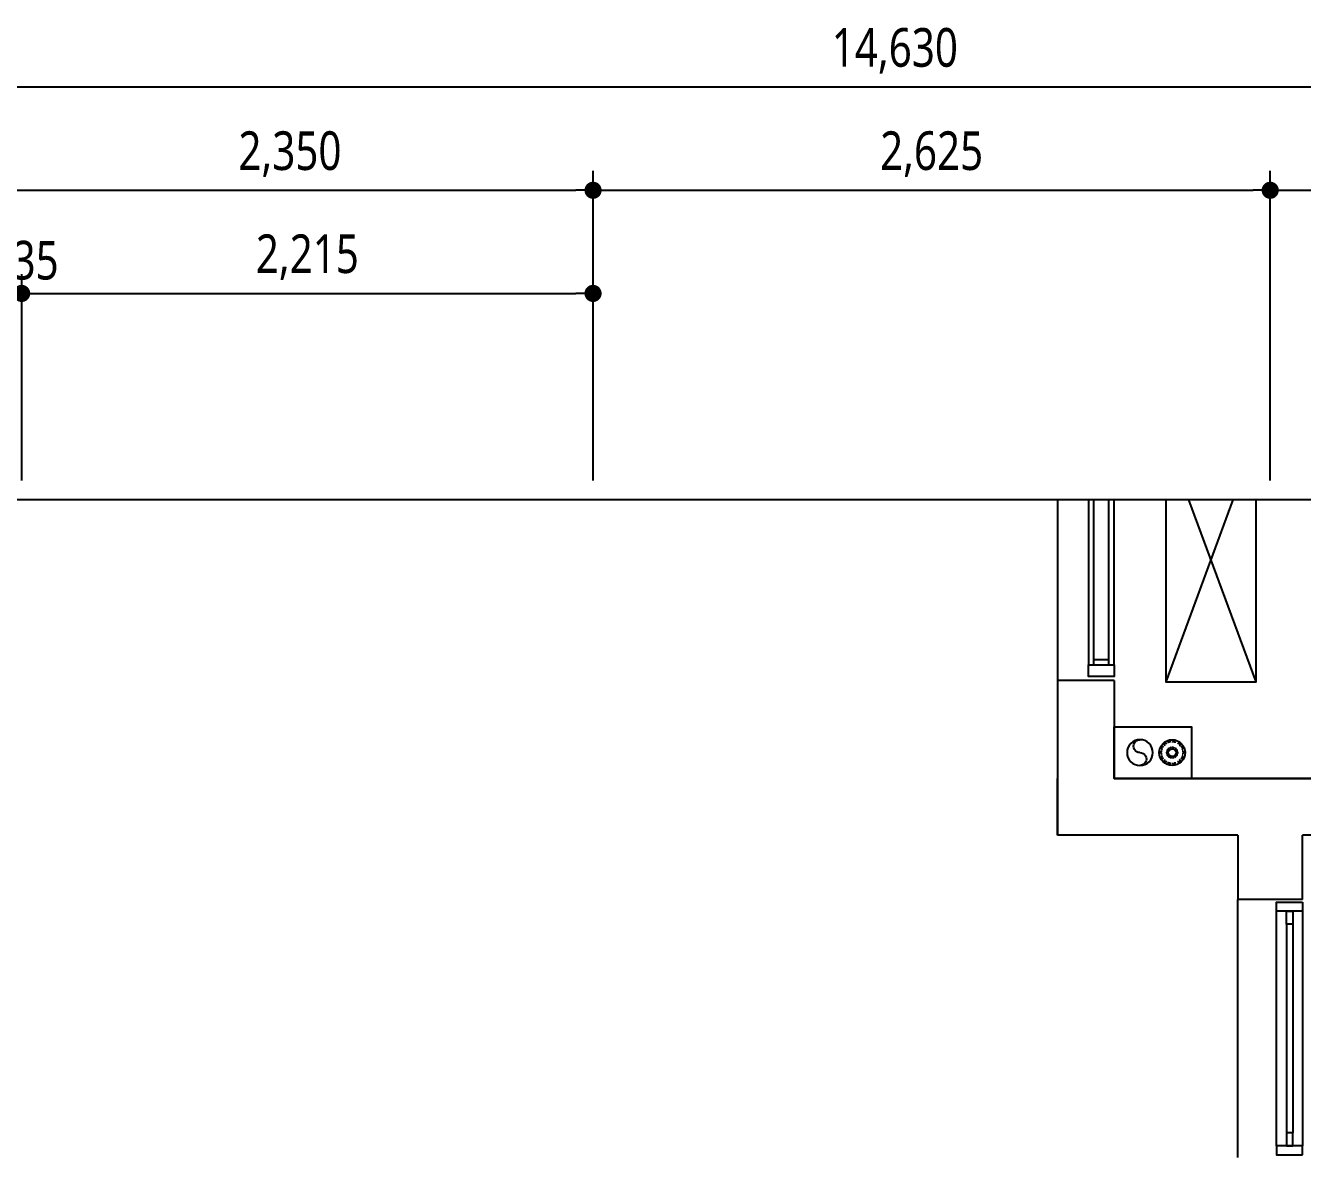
# Model space of a CAD drawing. Header units: millimetres. Extents: x -33000 to 294000, y 0 to 42408.
# Drawn here: x 95810 to 100760, y 22924 to 27314 of the extents above; entities that cross this region are included whole.
import ezdxf

# ---------------------------------------------------------------- set-up
doc = ezdxf.new("R2010")
doc.units = ezdxf.units.MM
doc.header["$LTSCALE"] = 50
doc.layers.add('arch', color=8, linetype='Continuous')
doc.styles.add('ANU-TEXT 0', font='malgun.ttf', dxfattribs={"width": 0.8})
doc.dimstyles.new('UDIM-외부', dxfattribs={"dimscale": 50, "dimtxt": 3, "dimasz": 1.33, "dimexe": 1.5, "dimexo": 1.5, "dimgap": 1, "dimtad": 1, "dimdec": 0, "dimzin": 0, "dimdsep": 46, "dimlunit": 6, "dimtxsty": 'ANU-TEXT 0', "dimblk": 'DOT', "dimcen": 0.09, "dimdle": 1.5, "dimclrd": 256, "dimclre": 256, "dimclrt": 3, "dimadec": 0, "dimazin": 0, "dimtfac": 1, "dimtdec": 0, "dimtix": 1, "dimtmove": 2, "dimatfit": 3, "dimfxl": 1.5, "dimtolj": 1, "dimtzin": 0, "dimlwd": -1, "dimarcsym": 0})

# ---------------------------------------------------------------- blocks, each defined once
blk = doc.blocks.new('_Dot')
at = {"color": 0, "linetype": 'ByBlock', "lineweight": -2}
blk.add_line((-0.5, 0), (-1, 0), dxfattribs=at)
at = {"color": 0, "linetype": 'ByBlock', "const_width": 0.5}
blk.add_lwpolyline([(-0.25, 0, 1), (0.25, 0, 1)], format="xyb", close=True, dxfattribs=at)
blk = doc.blocks.new('*D119')
at = {"lineweight": -2, "transparency": 16777216}
for p, q in [((95660, 25549.6), (95660, 26349.6)), ((95795, 25549.6), (95795, 26349.6))]:
    blk.add_line(p, q, dxfattribs=at)
at = {"transparency": 16777216}
for p, q in [((95593.5, 26274.6), (95527, 26274.6)), ((95660, 26274.6), (95795, 26274.6)), ((95861.5, 26274.6), (95928, 26274.6))]:
    blk.add_line(p, q, dxfattribs=at)
at = {"layer": 'Defpoints', "color": 0, "transparency": 16777216}
for p in [(95795, 26274.6), (95660, 25474.6), (95795, 25474.6)]:
    blk.add_point(p, dxfattribs=at)
at = {"transparency": 16777216, "xscale": 66.5, "yscale": 66.5, "zscale": 66.5}
blk.add_blockref('_Dot', (95660, 26274.6), dxfattribs=at)
at = {"transparency": 16777216, "xscale": 66.5, "yscale": 66.5, "zscale": 66.5, "rotation": 180}
blk.add_blockref('_Dot', (95795, 26274.6), dxfattribs=at)
at = {"transparency": 16777216, "insert": (95804.4, 26402.5), "char_height": 150, "attachment_point": 5, "style": 'ANU-TEXT 0'}
blk.add_mtext('\\A1;135', dxfattribs=at)
blk = doc.blocks.new('*D120')
at = {"lineweight": -2, "transparency": 16777216}
for p, q in [((95795, 25549.6), (95795, 26349.6)), ((98010, 25549.6), (98010, 26349.6))]:
    blk.add_line(p, q, dxfattribs=at)
at = {"transparency": 16777216}
blk.add_line((95861.5, 26274.6), (97943.5, 26274.6), dxfattribs=at)
at = {"layer": 'Defpoints', "color": 0, "transparency": 16777216}
for p in [(98010, 26274.6), (95795, 25474.6), (98010, 25474.6)]:
    blk.add_point(p, dxfattribs=at)
at = {"transparency": 16777216, "xscale": 66.5, "yscale": 66.5, "zscale": 66.5, "rotation": 180}
blk.add_blockref('_Dot', (95795, 26274.6), dxfattribs=at)
at = {"transparency": 16777216, "xscale": 66.5, "yscale": 66.5, "zscale": 66.5}
blk.add_blockref('_Dot', (98010, 26274.6), dxfattribs=at)
at = {"transparency": 16777216, "insert": (96902.5, 26415.1), "char_height": 150, "attachment_point": 5, "style": 'ANU-TEXT 0'}
blk.add_mtext('\\A1;2,215', dxfattribs=at)
blk = doc.blocks.new('*D128')
at = {"lineweight": -2, "transparency": 16777216}
for p, q in [((95660, 25549.6), (95660, 26749.6)), ((98010, 25549.6), (98010, 26749.6))]:
    blk.add_line(p, q, dxfattribs=at)
at = {"transparency": 16777216}
blk.add_line((95726.5, 26674.6), (97943.5, 26674.6), dxfattribs=at)
at = {"layer": 'Defpoints', "color": 0, "transparency": 16777216}
for p in [(98010, 26674.6), (95660, 25474.6), (98010, 25474.6)]:
    blk.add_point(p, dxfattribs=at)
at = {"transparency": 16777216, "xscale": 66.5, "yscale": 66.5, "zscale": 66.5, "rotation": 180}
blk.add_blockref('_Dot', (95660, 26674.6), dxfattribs=at)
at = {"transparency": 16777216, "xscale": 66.5, "yscale": 66.5, "zscale": 66.5}
blk.add_blockref('_Dot', (98010, 26674.6), dxfattribs=at)
at = {"transparency": 16777216, "insert": (96835, 26814.7), "char_height": 150, "attachment_point": 5, "style": 'ANU-TEXT 0'}
blk.add_mtext('\\A1;2,350', dxfattribs=at)
blk = doc.blocks.new('*D129')
at = {"lineweight": -2, "transparency": 16777216}
for p, q in [((100635, 25549.6), (100635, 26749.6)), ((102045, 25549.6), (102045, 26749.6))]:
    blk.add_line(p, q, dxfattribs=at)
at = {"transparency": 16777216}
blk.add_line((100701.5, 26674.6), (101978.5, 26674.6), dxfattribs=at)
at = {"layer": 'Defpoints', "color": 0, "transparency": 16777216}
for p in [(102045, 26674.6), (100635, 25474.6), (102045, 25474.6)]:
    blk.add_point(p, dxfattribs=at)
at = {"transparency": 16777216, "xscale": 66.5, "yscale": 66.5, "zscale": 66.5, "rotation": 180}
blk.add_blockref('_Dot', (100635, 26674.6), dxfattribs=at)
at = {"transparency": 16777216, "xscale": 66.5, "yscale": 66.5, "zscale": 66.5}
blk.add_blockref('_Dot', (102045, 26674.6), dxfattribs=at)
at = {"transparency": 16777216, "insert": (101340, 26815.1), "char_height": 150, "attachment_point": 5, "style": 'ANU-TEXT 0'}
blk.add_mtext('\\A1;1,410', dxfattribs=at)
blk = doc.blocks.new('*D133')
at = {"lineweight": -2, "transparency": 16777216}
for p, q in [((91865, 25549.6), (91865, 27149.6)), ((106495, 25549.6), (106495, 27149.6))]:
    blk.add_line(p, q, dxfattribs=at)
at = {"transparency": 16777216}
blk.add_line((106428.5, 27074.6), (91931.5, 27074.6), dxfattribs=at)
at = {"layer": 'Defpoints', "color": 0, "transparency": 16777216}
for p in [(91865, 27074.6), (91865, 25474.6), (106495, 25474.6)]:
    blk.add_point(p, dxfattribs=at)
at = {"transparency": 16777216, "xscale": 66.5, "yscale": 66.5, "zscale": 66.5, "rotation": 180}
blk.add_blockref('_Dot', (91865, 27074.6), dxfattribs=at)
at = {"transparency": 16777216, "xscale": 66.5, "yscale": 66.5, "zscale": 66.5}
blk.add_blockref('_Dot', (106495, 27074.6), dxfattribs=at)
at = {"transparency": 16777216, "insert": (99180, 27215.1), "char_height": 150, "attachment_point": 5, "style": 'ANU-TEXT 0'}
blk.add_mtext('\\A1;14,630', dxfattribs=at)
blk = doc.blocks.new('*D117')
at = {"lineweight": -2, "transparency": 16777216}
for p, q in [((98010, 25549.6), (98010, 26749.6)), ((100635, 25549.6), (100635, 26749.6))]:
    blk.add_line(p, q, dxfattribs=at)
at = {"transparency": 16777216}
blk.add_line((98076.5, 26674.6), (100568.5, 26674.6), dxfattribs=at)
at = {"layer": 'Defpoints', "color": 0, "transparency": 16777216}
for p in [(100635, 26674.6), (98010, 25474.6), (100635, 25474.6)]:
    blk.add_point(p, dxfattribs=at)
at = {"transparency": 16777216, "xscale": 66.5, "yscale": 66.5, "zscale": 66.5, "rotation": 180}
blk.add_blockref('_Dot', (98010, 26674.6), dxfattribs=at)
at = {"transparency": 16777216, "xscale": 66.5, "yscale": 66.5, "zscale": 66.5}
blk.add_blockref('_Dot', (100635, 26674.6), dxfattribs=at)
at = {"transparency": 16777216, "insert": (99322.5, 26814.7), "char_height": 150, "attachment_point": 5, "style": 'ANU-TEXT 0'}
blk.add_mtext('\\A1;2,625', dxfattribs=at)

msp = doc.modelspace()

# ---------------------------------------------------------------- linework, layer by layer
at = {"layer": 'arch'}
for p, q in [((108807.8, 25474.6), (89610, 25474.6)), ((99810, 25474.6), (99810, 24774)), ((99930, 25474.6), (99930, 24834)), ((99950, 25474.6), (99950, 24854)), ((100010, 24854), (100010, 25474.6)), ((100030, 24834), (100030, 25474.6)), ((100490, 25474.6), (100230, 24769)), ((100580, 24769), (100320, 25474.6)), ((99810, 24774), (99810, 24174)), ((100030, 24774), (99810, 24774)), ((100030, 24774), (100030, 24394)), ((99810, 24174), (99810, 24394)), ((100030, 24394), (101245, 24394)), ((103560, 24394), (100330, 24394)), ((100510, 24174), (99810, 24174)), ((100510, 24174), (100510, 23924)), ((100760, 23924), (100760, 24174)), ((103360, 24174), (100760, 24174)), ((100760, 23924), (100510, 23924)), ((100510, 22924), (100510, 23924)), ((100660, 22969), (100660, 23879)), ((100760, 23879), (100760, 22969)), ((100697.5, 23829), (100697.5, 23019)), ((100722.5, 23829), (100722.5, 23019))]:
    msp.add_line(p, q, dxfattribs=at)
at = {"layer": 'arch', "elevation": 0}
msp.add_lwpolyline([(100230, 25474.6), (100230, 24769), (100580, 24769), (100580, 25474.6)], dxfattribs=at)
for points in [[(100010, 24834), (100010, 24854), (99950, 24854), (99950, 24834)], [(100030, 24834), (100030, 24789), (99930, 24789), (99930, 24834)], [(100030, 24594), (100330, 24594), (100330, 24394), (100030, 24394)], [(100760, 23914), (100760, 23879), (100660, 23879), (100660, 23914)], [(100722.5, 23879), (100722.5, 23829), (100697.5, 23829), (100697.5, 23879)], [(100722.5, 22969), (100722.5, 23019), (100697.5, 23019), (100697.5, 22969)], [(100760, 22934), (100760, 22969), (100660, 22969), (100660, 22934)]]:
    msp.add_lwpolyline(points, close=True, dxfattribs=at)
at = {"layer": 'arch'}
for radius in [50, 15]:
    msp.add_circle((100255, 24494), radius, dxfattribs=at)
for centre, radius, start, end in [((100218.7, 24510.9), 5, 51.5791, 258.4184), ((100229.3, 24524.6), 5, 26.5791, 233.4184), ((100234.2, 24503.7), 3, 244.9987, 64.9987), ((100240.2, 24511.6), 3, 219.9987, 39.9987), ((100244.6, 24532.6), 5, 1.5791, 208.4184), ((100249, 24516.2), 3, 194.9987, 14.9987), ((100259, 24516.6), 3, 169.9987, 349.9987), ((100261.9, 24533.4), 5, 336.5791, 183.4184), ((100269.8, 24511.6), 3, 139.9987, 319.9987), ((100275.8, 24503.7), 3, 114.9987, 294.9987), ((100280.7, 24524.6), 5, 306.5791, 153.4184), ((100291.2, 24510.9), 5, 281.5791, 128.4184), ((100215, 24494), 5, 76.5791, 283.4184), ((100218.7, 24477.1), 5, 101.5791, 308.4184), ((100229.3, 24463.3), 5, 126.5791, 333.4184), ((100232, 24494), 3, 269.9987, 89.9987), ((100234.2, 24484.2), 3, 294.9987, 114.9987), ((100240.2, 24476.3), 3, 319.9987, 139.9987), ((100244.6, 24455.3), 5, 151.5791, 358.4184), ((100249, 24471.7), 3, 344.9987, 164.9987), ((100259, 24471.3), 3, 9.9987, 189.9987), ((100261.9, 24454.6), 5, 176.5791, 23.4184), ((100269.8, 24476.3), 3, 39.9987, 219.9987), ((100275.8, 24484.2), 3, 64.9987, 244.9987), ((100278, 24494), 3, 89.9987, 269.9987), ((100280.7, 24463.3), 5, 206.5791, 53.4184), ((100291.2, 24477.1), 5, 231.5791, 78.4184), ((100295, 24494), 5, 256.5791, 103.4184)]:
    msp.add_arc(centre, radius, start, end, dxfattribs=at)
at = {"layer": 'arch', "extrusion": (0, 0, -1)}
for centre, major_axis, start_param, end_param in [((100130, 24494), (35.4, 35.4), -1.570774, 4.712411), ((100130, 24519), (-17.7, 17.7), 3.927013, 7.068606), ((100130, 24469), (17.7, 17.7), -0.785376, 2.356217)]:
    msp.add_ellipse(centre, major_axis=major_axis, ratio=1, start_param=start_param, end_param=end_param, dxfattribs=at)

# ---------------------------------------------------------------- dimensions: what is measured, and where the dimension line sits
for base, p1, p2, picture, middle in [((91865, 27074.6), (106495, 25474.6), (91865, 25474.6), '*D133', (99180, 27215.1)), ((98010, 26674.6), (95660, 25474.6), (98010, 25474.6), '*D128', (96835, 26814.7)), ((100635, 26674.6), (98010, 25474.6), (100635, 25474.6), '*D117', (99322.5, 26814.7)), ((102045, 26674.6), (100635, 25474.6), (102045, 25474.6), '*D129', (101340, 26815.1)), ((98010, 26274.6), (95795, 25474.6), (98010, 25474.6), '*D120', (96902.5, 26415.1))]:
    dim = msp.add_linear_dim(base=base, p1=p1, p2=p2, dimstyle='UDIM-외부', override={"dimclrd": 256, "dimclre": 256, "dimclrt": 256})
    dim.commit()
    dim.dimension.update_dxf_attribs({"geometry": picture, "text_midpoint": middle})
dim = msp.add_linear_dim(base=(95795, 26274.6), p1=(95660, 25474.6), p2=(95795, 25474.6), dimstyle='UDIM-외부', override={"dimclrd": 256, "dimclre": 256, "dimclrt": 256})
dim.commit()
dim.dimension.update_dxf_attribs({"geometry": '*D119', "text_midpoint": (95804.4, 26402.5), "dimtype": 160})

doc.saveas('drawing.dxf')
